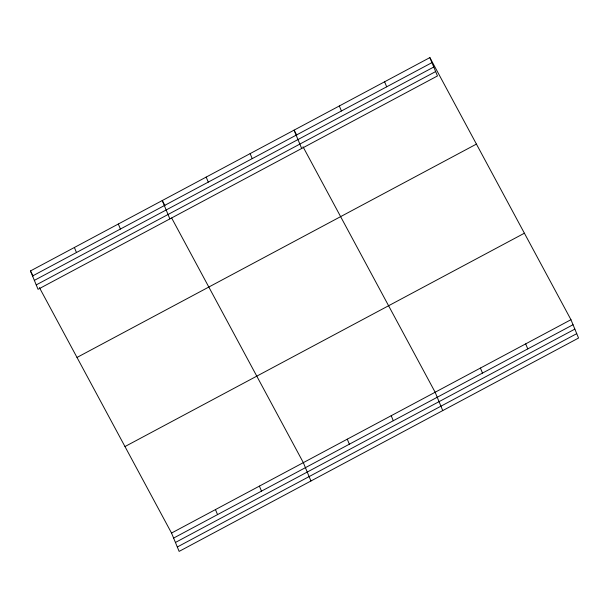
<?xml version="1.0" encoding="UTF-8"?>
<svg xmlns="http://www.w3.org/2000/svg" width="609" height="609" viewBox="0 0 609 609"><rect width="100%" height="100%" fill="white"/><g stroke="black" fill="none" stroke-linecap="round" stroke-linejoin="round"><path stroke-width="0.91" d="M429.87 57.604L437.468 75.95L38.047 289.305L30.45 270.952L429.87 57.604L570.953 319.695L578.55 338.048L179.13 551.396L171.532 533.05L39.402 287.585M32.528 275.984L431.956 62.628M34.355 280.376L433.775 67.028M36.228 284.905L435.648 71.558M77.008 357.445L476.428 144.097M124.974 446.557L524.395 233.209M171.532 533.05L570.953 319.695M173.611 538.074L573.031 324.726M175.43 542.467L574.85 329.119M177.31 546.996L576.731 333.648M296.75 135.137L294.071 130.143L301.668 148.489M303.023 146.777L435.146 392.234L442.743 410.58M164.948 205.537L162.26 200.551L169.858 218.897M171.662 218.014L303.335 462.642L310.94 480.988M30.45 270.952L33.137 275.946M525.681 343.879L527.767 348.904M384.606 81.789L386.685 86.813M480.417 368.057L482.495 373.081M339.335 105.966L341.421 110.99M391.214 415.703L393.292 420.728M250.132 153.613L252.217 158.637M347.275 439.173L349.353 444.197M206.192 177.082L208.278 182.106M259.404 486.111L261.482 491.136M118.321 224.021L120.407 229.045M215.464 509.581L217.55 514.605M74.389 247.49L76.468 252.514"/></g></svg>
